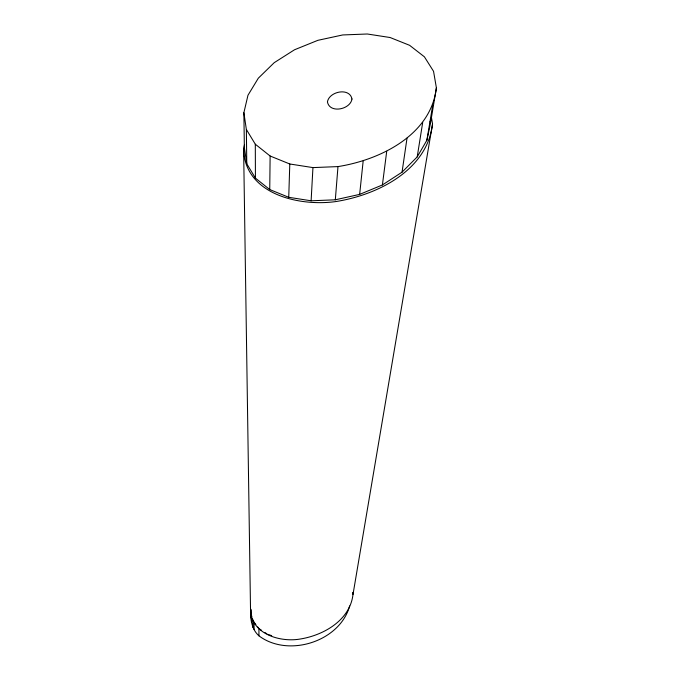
<?xml version="1.0" encoding="UTF-8"?>
<svg xmlns="http://www.w3.org/2000/svg" width="680" height="680" viewBox="0 0 680 680"><rect width="100%" height="100%" fill="white"/><g stroke="black" fill="none" stroke-linecap="round" stroke-linejoin="round"><path stroke-width="1.02" d="M349.648 605.948C339.898 641.606 288.269 657.942 258.935 635.834L258.944 628.592L257.712 626.986M269.739 189.558L270.122 156.009L255.306 144.219L246.364 129.455L243.874 112.744L247.962 95.259L258.324 78.183L274.219 62.671L294.525 49.767L317.875 40.324L342.695 34.952L367.327 34L390.133 37.527L409.589 45.305L424.397 56.814L433.543 71.306L436.39 87.822L430.466 123.335L426.887 140.25L417.205 156.91L402.041 172.168L382.406 184.96L359.644 194.395L335.317 199.801L311.117 200.795L288.736 197.302L269.739 189.558L255.425 178.126L246.772 163.804L244.367 147.585L243.874 112.744M288.736 197.302L289.791 163.99L270.122 156.009M311.117 200.795L312.945 167.603L289.791 163.99M335.317 199.801L337.986 166.591C380.162 159.902 430.933 135.158 436.39 87.822M258.935 635.834C251.362 629.077 250.274 618.808 251.099 609.356M359.644 194.395L363.162 161.024M382.406 184.96L386.716 151.308M402.041 172.168L407.023 138.125M417.205 156.91L422.705 122.408M426.887 140.25L432.709 105.247M244.553 144.466L243.61 148.52L250.512 609C250.495 633.811 279.947 642.668 300.39 638.996C323.765 635.213 350.055 620.135 352.997 594.481L432.539 123.904L431.494 117.802M432.539 123.904C427.201 170.433 377.434 194.947 335.937 201.552C299.31 206.728 244.111 194.31 243.61 148.52M312.945 167.603L337.986 166.591M267.673 634.355L271.685 635.63M258.944 628.592L261.562 630.317M265.055 632.63L266.806 633.777M255.867 624.58L253.096 620.976L252.356 618.392M251.847 616.598L250.546 612.042L250.707 610.342L250.818 617.814M430.117 121.329L430.466 123.335M352.673 592.408L352.997 594.481M251.337 614.813L251.439 622.234M246.364 129.455L246.772 163.804M252.867 620.177L252.951 627.529M254.023 622.174L254.082 629.501M255.306 144.219L255.425 178.126M351.976 99.008C350.361 109.565 329.69 113.798 327.437 101.932C329.077 91.392 349.699 87.159 351.976 99.008"/></g></svg>
